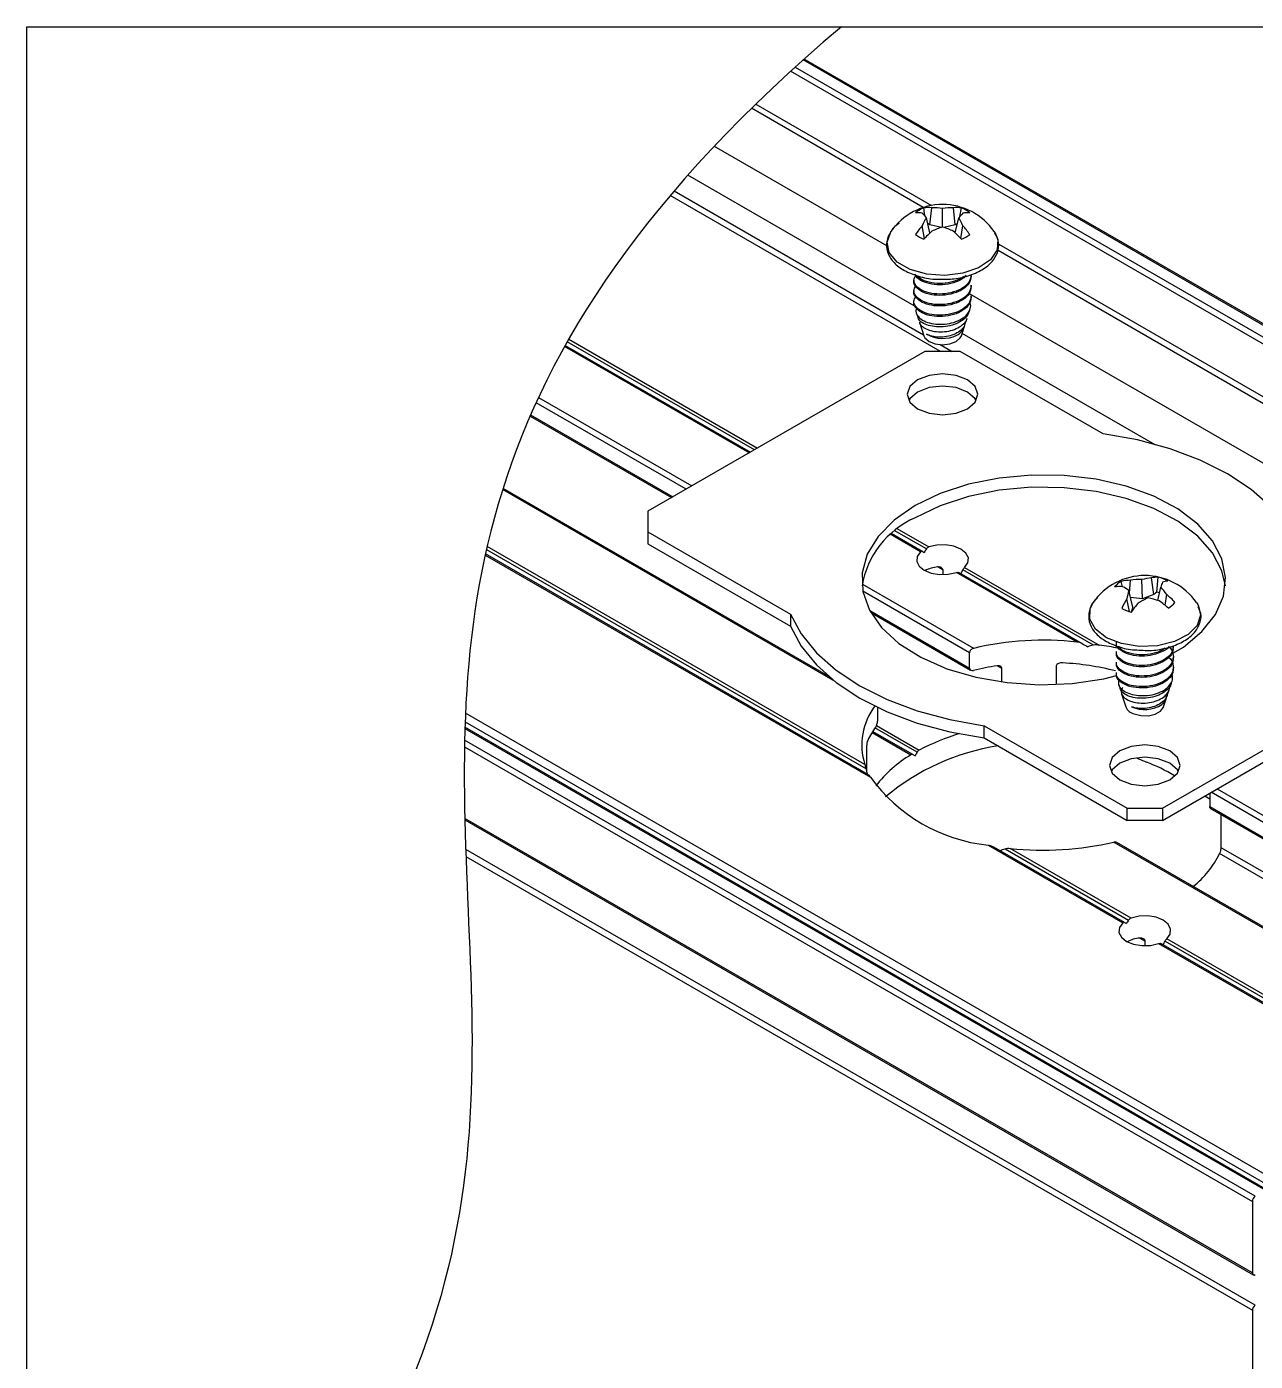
# Model space of a CAD drawing. Extents: x 0 to 7.49, y -6.93 to 0.
# Drawn here: x 0 to 2.954, y -3.211 to 0 of the extents above; entities that cross this region are included whole.
import ezdxf

# ---------------------------------------------------------------- set-up
doc = ezdxf.new("R2010")
doc.units = 0
doc.header["$LTSCALE"] = 0.5
doc.header["$MEASUREMENT"] = 0
for name, color, linetype in [('Dimension', 10, 'CONTINUOUS'), ('Hardware', 242, 'CONTINUOUS'), ('Housing', 150, 'CONTINUOUS')]:
    doc.layers.add(name, color=color, linetype=linetype)
doc.layers.add('Text-Unprinted', color=131, linetype='CONTINUOUS', plot=False)

msp = doc.modelspace()

# ---------------------------------------------------------------- linework, layer by layer
at = {"layer": 'Dimension', "transparency": 16777216}
msp.add_open_spline([(1.9588, 0), (1.0103, -0.8014), (1.0552, -2.1288), (1.1245, -3.4454), (0, -4.4331)], degree=3, dxfattribs=at)
at = {"layer": 'Hardware', "transparency": 16777216}
for p, q in [((2.1718, -0.4764), (2.1763, -0.4357)), ((2.2021, -0.482), (2.2021, -0.437)), ((2.2325, -0.4764), (2.228, -0.4357)), ((2.2439, -0.4565), (2.2475, -0.4361)), ((2.1586, -0.5093), (2.1534, -0.4788)), ((2.1717, -0.4962), (2.1631, -0.4595)), ((2.1718, -0.4764), (2.1663, -0.4732)), ((2.1993, -0.4829), (2.1718, -0.4764)), ((2.2325, -0.4764), (2.205, -0.4829)), ((2.2379, -0.4732), (2.2325, -0.4764)), ((2.2326, -0.4962), (2.2411, -0.4595)), ((2.2456, -0.5093), (2.2508, -0.4788)), ((2.3263, -0.4927), (2.3276, -0.4947)), ((2.1331, -0.6095), (2.1331, -0.6127)), ((2.2711, -0.5999), (2.2711, -0.5967)), ((2.1331, -0.635), (2.1331, -0.6382)), ((2.2711, -0.6254), (2.2711, -0.6222)), ((2.2711, -0.6509), (2.2711, -0.6478)), ((2.1393, -0.6899), (2.1423, -0.699)), ((2.2566, -0.7152), (2.261, -0.7018)), ((2.2662, -0.6862), (2.268, -0.6804)), ((2.1463, -0.7112), (2.1569, -0.7436)), ((2.2473, -0.7436), (2.254, -0.7232)), ((2.1597, -0.7813), (1.4933, -1.1659)), ((2.2446, -0.7813), (2.1597, -0.7813)), ((2.588, -0.9795), (2.2446, -0.7813)), ((1.4933, -1.1659), (1.4933, -1.2442)), ((1.4933, -1.2149), (1.8367, -1.4131)), ((1.4933, -1.2442), (1.8367, -1.4425)), ((2.6347, -1.3472), (2.6314, -1.3345)), ((2.6513, -1.3624), (2.6537, -1.3318)), ((2.6827, -1.3767), (2.6809, -1.3301)), ((2.7102, -1.3662), (2.7045, -1.3262)), ((2.7172, -1.3603), (2.7206, -1.3246)), ((2.7194, -1.3803), (2.7266, -1.348)), ((2.6512, -1.4071), (2.6453, -1.3765)), ((2.6594, -1.3965), (2.6499, -1.3565)), ((2.6827, -1.3767), (2.6539, -1.3732)), ((2.7102, -1.3662), (2.6827, -1.3767)), ((2.7172, -1.3603), (2.7102, -1.3662)), ((2.7372, -1.392), (2.741, -1.3659)), ((2.6594, -1.3965), (2.6552, -1.4082)), ((1.8367, -1.4131), (1.8367, -1.4425)), ((2.6193, -1.503), (2.6193, -1.5062)), ((2.7307, -1.8801), (3.3971, -1.4955)), ((2.7573, -1.4934), (2.7573, -1.4902)), ((2.6193, -1.5285), (2.6193, -1.5317)), ((2.7307, -1.9094), (3.3971, -1.5248)), ((2.7573, -1.5189), (2.7573, -1.5158)), ((2.6193, -1.554), (2.6193, -1.56)), ((2.7573, -1.5445), (2.7573, -1.5413)), ((2.6257, -1.5833), (2.6287, -1.5925)), ((2.6327, -1.6047), (2.6431, -1.6364)), ((2.7425, -1.6087), (2.7469, -1.5953)), ((2.752, -1.5798), (2.7539, -1.5739)), ((2.7335, -1.6364), (2.7399, -1.6167)), ((2.3024, -1.6819), (2.6458, -1.8801)), ((2.3024, -1.7112), (2.3024, -1.6819)), ((2.3024, -1.7112), (2.6458, -1.9094)), ((2.6458, -1.8801), (2.7307, -1.8801)), ((2.6458, -1.9094), (2.6458, -1.8801)), ((2.7307, -1.8801), (2.7307, -1.9094)), ((2.7307, -1.9094), (2.6458, -1.9094))]:
    msp.add_line(p, q, dxfattribs=at)
at = {"layer": 'Hardware', "transparency": 16777216, "flags": 128}
for points in [[(2.3276, -0.4947), (2.3348, -0.5118), (2.333, -0.5372), (2.317, -0.5609), (2.2886, -0.5802), (2.2507, -0.5932), (2.2077, -0.5985), (2.164, -0.5953), (2.1244, -0.5842), (2.0933, -0.5662), (2.074, -0.5434), (2.0685, -0.5182), (2.0775, -0.4933), (2.0779, -0.4927)], [(2.1569, -0.7436), (2.1596, -0.7489), (2.1696, -0.7575)], [(2.1696, -0.7575), (2.1845, -0.7632), (2.2021, -0.7653), (2.2197, -0.7632), (2.2347, -0.7575), (2.2446, -0.7489), (2.2473, -0.7436)], [(2.142, -0.8496), (2.1236, -0.8656), (2.1171, -0.8843), (2.1236, -0.9031), (2.142, -0.919), (2.1696, -0.9297), (2.2021, -0.9334), (2.2347, -0.9297), (2.2622, -0.919), (2.2807, -0.9031), (2.2871, -0.8843), (2.2807, -0.8656), (2.2622, -0.8496), (2.2347, -0.839), (2.2021, -0.8353), (2.1696, -0.839), (2.142, -0.8496)], [(2.2832, -0.899), (2.2807, -0.8949), (2.2622, -0.879), (2.2347, -0.8683), (2.2021, -0.8646), (2.1696, -0.8683), (2.142, -0.879)], [(2.142, -0.879), (2.1236, -0.8949), (2.121, -0.899)], [(3.0537, -1.2483), (3.0281, -1.2005), (2.9913, -1.1552), (2.944, -1.1133), (2.8871, -1.0756), (2.8218, -1.0428), (2.7492, -1.0155), (2.6708, -0.9943), (2.588, -0.9795)], [(2.7559, -1.507), (2.781, -1.4925), (2.8257, -1.4553), (2.8581, -1.4141), (2.8773, -1.3702), (2.8826, -1.325), (2.8738, -1.28), (2.8512, -1.2367), (2.8156, -1.1964), (2.7681, -1.1603), (2.7102, -1.1298), (2.6438, -1.1057), (2.571, -1.0889), (2.4942, -1.0798), (2.4158, -1.0788), (2.3383, -1.0858), (2.2643, -1.1008), (2.196, -1.1231), (2.1358, -1.1522)], [(2.882, -1.3454), (2.8738, -1.3094), (2.8512, -1.266), (2.8156, -1.2257), (2.7681, -1.1897), (2.7102, -1.1591), (2.6438, -1.135), (2.571, -1.1182), (2.4942, -1.1091), (2.4158, -1.1081), (2.3383, -1.1152), (2.2643, -1.1301), (2.196, -1.1525), (2.1358, -1.1815)], [(2.1358, -1.1522), (2.0856, -1.1869), (2.0469, -1.2263), (2.021, -1.269), (2.0087, -1.3137), (2.0104, -1.359), (2.0262, -1.4033), (2.0554, -1.4453), (2.0971, -1.4837), (2.15, -1.5171), (2.2124, -1.5445), (2.2823, -1.565), (2.3574, -1.5781), (2.4354, -1.5831), (2.5136, -1.5801), (2.5897, -1.569), (2.6206, -1.5609)], [(2.8174, -1.394), (2.822, -1.4154), (2.814, -1.4404), (2.7924, -1.4625), (2.7595, -1.4794), (2.7189, -1.4892), (2.6749, -1.4909), (2.6325, -1.4842), (2.596, -1.47), (2.5696, -1.4496), (2.556, -1.4255), (2.5567, -1.4001), (2.5641, -1.3854)], [(2.8125, -1.3854), (2.8155, -1.3903), (2.8174, -1.394)], [(1.8367, -1.4131), (1.8623, -1.4609), (1.8991, -1.5062), (1.9464, -1.548), (2.0033, -1.5858), (2.0686, -1.6186), (2.1412, -1.6459), (2.2196, -1.6671), (2.3024, -1.6819)], [(1.8367, -1.4425), (1.8623, -1.4902), (1.8991, -1.5355), (1.9464, -1.5774), (2.0033, -1.6151), (2.0686, -1.6479), (2.1412, -1.6752), (2.2196, -1.6964), (2.3024, -1.7112)], [(2.6624, -1.6534), (2.679, -1.6574), (2.6969, -1.6575), (2.7136, -1.6536), (2.7263, -1.6463), (2.7333, -1.6368), (2.7335, -1.6364)], [(2.6282, -1.7424), (2.6097, -1.7583), (2.6033, -1.7771), (2.6097, -1.7958), (2.6282, -1.8117), (2.6557, -1.8224), (2.6883, -1.8261), (2.7208, -1.8224), (2.7484, -1.8117), (2.7668, -1.7958), (2.7733, -1.7771), (2.7668, -1.7583), (2.7484, -1.7424), (2.7208, -1.7317), (2.6883, -1.728), (2.6557, -1.7317), (2.6282, -1.7424)], [(2.7694, -1.7917), (2.7668, -1.7876), (2.7484, -1.7717), (2.7208, -1.7611), (2.6883, -1.7573), (2.6557, -1.7611), (2.6282, -1.7717)], [(2.6282, -1.7717), (2.6097, -1.7876), (2.6071, -1.7917)]]:
    msp.add_lwpolyline(points, dxfattribs=at)
at = {"layer": 'Hardware', "transparency": 16777216}
for centre, radius, start, end in [((2.2021, -0.5787), 0.151, 34.6954, 145.3046), ((2.1837, -0.5057), 0.0746, 111.1716, 128.8108), ((2.14, -0.5119), 0.0644, 77.9581, 92.7317), ((2.0875, -0.519), 0.0962, 38.1959, 46.7537), ((2.168, -0.5095), 0.0742, 83.6276, 98.756), ((2.1824, -0.575), 0.1394, 81.8679, 92.5198), ((2.2219, -0.575), 0.1394, 87.4802, 98.1321), ((2.2362, -0.5095), 0.0742, 81.244, 96.3724), ((2.3168, -0.519), 0.0962, 133.2463, 141.8041), ((2.2206, -0.5057), 0.0746, 51.1892, 68.8284), ((2.2643, -0.5119), 0.0644, 87.2683, 102.0419), ((2.2966, -0.6072), 0.1924, 138.1029, 146.1149), ((2.3063, -0.5437), 0.1661, 149.5431, 156.9856), ((2.098, -0.5437), 0.1661, 23.0144, 30.4569), ((2.1076, -0.6072), 0.1924, 33.8851, 41.8971), ((2.1837, -0.4418), 0.0746, 231.1892, 248.8284), ((2.3755, -0.7116), 0.2965, 132.217, 137.5485), ((2.2692, -0.6954), 0.2237, 107.4545, 114.5524), ((2.135, -0.6954), 0.2237, 65.4476, 72.5455), ((2.0287, -0.7116), 0.2965, 42.4515, 47.783), ((2.2206, -0.4418), 0.0746, 291.1716, 308.8108), ((2.2024, -0.6701), 0.0799, 240.7516, 295.3628), ((2.2239, -1.3814), 0.2184, 113.7705, 170.5076), ((2.6883, -1.4714), 0.151, 34.6954, 145.3046), ((2.6586, -1.3824), 0.0551, 119.5929, 141.2189), ((2.6286, -1.4395), 0.0926, 85.7082, 98.054), ((2.6543, -1.4301), 0.0983, 90.3505, 103.4688), ((2.5892, -1.435), 0.0992, 52.2725, 62.1698), ((2.6766, -1.4848), 0.1548, 88.4046, 98.5129), ((2.7126, -1.4458), 0.1199, 93.8648, 105.3048), ((2.7173, -1.3755), 0.051, 86.377, 104.6219), ((2.6974, -1.4179), 0.0962, 61.1861, 76.0725), ((2.915, -1.4184), 0.2011, 156.0171, 159.5196), ((2.6158, -1.4517), 0.1517, 34.4162, 43.1084), ((2.7466, -1.3739), 0.0404, 94.0209, 112.3689), ((2.8241, -1.4896), 0.2116, 147.69, 154.7409), ((2.8657, -1.4171), 0.2241, 164.302, 169.5626), ((2.7907, -1.5799), 0.2264, 114.8213, 121.5917), ((2.6548, -1.5892), 0.2187, 71.8652, 79.2344), ((2.6937, -1.4412), 0.0843, 69.3649, 73.8148), ((2.6241, -1.5069), 0.1831, 41.6653, 50.3275), ((2.6791, -1.3151), 0.0962, 241.1861, 256.0725), ((2.9534, -1.615), 0.3622, 140.98, 145.2185), ((2.575, -1.5966), 0.2611, 49.3261, 55.505), ((2.7179, -1.3507), 0.0551, 299.5929, 321.2189), ((2.6693, -1.6261), 0.0282, 201.4021, 255.9577), ((2.6878, -1.564), 0.0788, 246.7814, 301.9076)]:
    msp.add_arc(centre, radius, start, end, dxfattribs=at)
for points, knots in [([(2.1603, -0.4565), (2.1601, -0.4554), (2.1589, -0.4486), (2.1577, -0.4418), (2.1567, -0.4361)], [0, 0, 0, 0, 0.160299, 1, 1, 1, 1]), ([(2.0979, -0.4733), (2.0966, -0.4741), (2.0851, -0.4806), (2.0733, -0.4976), (2.065, -0.523), (2.0702, -0.5485), (2.0868, -0.5712), (2.1132, -0.5898), (2.1481, -0.6023), (2.1769, -0.6082), (2.1925, -0.6076), (2.1945, -0.6075)], [0, 0, 0, 0, 0.0186088, 0.1641351, 0.2911291, 0.4254508, 0.5576173, 0.6950227, 0.8370815, 0.9795225, 1, 1, 1, 1]), ([(2.1945, -0.6075), (2.2062, -0.6076), (2.2318, -0.6077), (2.269, -0.5988), (2.3021, -0.5834), (2.3255, -0.5626), (2.3376, -0.5379), (2.3383, -0.5139), (2.33, -0.5006), (2.3266, -0.4952)], [0, 0, 0, 0, 0.133436, 0.289698, 0.446963, 0.605898, 0.746971, 0.897236, 1, 1, 1, 1]), ([(2.2711, -0.5999), (2.27, -0.6057), (2.268, -0.6173), (2.252, -0.632), (2.2292, -0.6424), (2.2021, -0.6473), (2.1751, -0.6456), (2.1518, -0.6384), (2.1376, -0.6269), (2.1314, -0.6172), (2.1332, -0.6127), (2.1332, -0.6127)], [0, 0, 0, 0, 0.125929, 0.250016, 0.374103, 0.501465, 0.623764, 0.750016, 0.876268, 0.998566, 1, 1, 1, 1]), ([(2.2711, -0.5967), (2.27, -0.6025), (2.268, -0.6141), (2.252, -0.6288), (2.2292, -0.6392), (2.2022, -0.6441), (2.1751, -0.6424), (2.152, -0.6352), (2.1369, -0.6237), (2.131, -0.6101), (2.1355, -0.602), (2.1375, -0.5982)], [0, 0, 0, 0, 0.114105, 0.226541, 0.338977, 0.454381, 0.565196, 0.679594, 0.793992, 0.904807, 1, 1, 1, 1]), ([(2.2586, -0.5984), (2.2562, -0.6009), (2.2493, -0.6085), (2.2289, -0.6168), (2.2023, -0.6218), (2.1749, -0.6201), (2.1524, -0.6129), (2.1386, -0.6037), (2.1367, -0.5971), (2.1362, -0.5953)], [0, 0, 0, 0, 0.086174, 0.253931, 0.426117, 0.591457, 0.762141, 0.932825, 1, 1, 1, 1]), ([(2.2522, -0.6014), (2.2518, -0.6018), (2.2465, -0.607), (2.2286, -0.6135), (2.2023, -0.6186), (2.1751, -0.6168), (2.1516, -0.6099), (2.1428, -0.6017), (2.1384, -0.5976)], [0, 0, 0, 0, 0.0163842, 0.2115655, 0.4118993, 0.6042675, 0.8028541, 1, 1, 1, 1]), ([(2.2711, -0.6254), (2.27, -0.6312), (2.268, -0.6428), (2.252, -0.6575), (2.2292, -0.668), (2.2021, -0.6728), (2.1751, -0.6711), (2.1518, -0.6639), (2.1376, -0.6524), (2.1314, -0.6427), (2.1332, -0.6382), (2.1332, -0.6382)], [0, 0, 0, 0, 0.125929, 0.250016, 0.374103, 0.501465, 0.623764, 0.750016, 0.876268, 0.998566, 1, 1, 1, 1]), ([(2.2711, -0.6222), (2.27, -0.628), (2.268, -0.6396), (2.252, -0.6543), (2.2292, -0.6648), (2.2022, -0.6696), (2.1751, -0.6679), (2.152, -0.6607), (2.1369, -0.6492), (2.131, -0.6357), (2.1355, -0.6275), (2.1375, -0.6237)], [0, 0, 0, 0, 0.114105, 0.226541, 0.338977, 0.454381, 0.565196, 0.679594, 0.793992, 0.904807, 1, 1, 1, 1]), ([(2.2711, -0.6509), (2.27, -0.6568), (2.268, -0.6683), (2.252, -0.6831), (2.2292, -0.6935), (2.2021, -0.6983), (2.1751, -0.6966), (2.1518, -0.6894), (2.1376, -0.6779), (2.1314, -0.6682), (2.1332, -0.6638), (2.1332, -0.6637)], [0, 0, 0, 0, 0.125929, 0.250016, 0.374103, 0.501465, 0.623764, 0.750016, 0.876268, 0.998566, 1, 1, 1, 1]), ([(2.2711, -0.6477), (2.27, -0.6536), (2.268, -0.6651), (2.252, -0.6799), (2.2292, -0.6903), (2.2022, -0.6951), (2.1751, -0.6934), (2.152, -0.6863), (2.1369, -0.6747), (2.131, -0.6612), (2.1355, -0.653), (2.1375, -0.6493)], [0, 0, 0, 0, 0.114105, 0.226541, 0.338977, 0.454381, 0.565196, 0.679594, 0.793992, 0.904807, 1, 1, 1, 1]), ([(2.1398, -0.6784), (2.1395, -0.679), (2.1369, -0.683), (2.139, -0.6913), (2.1466, -0.7019), (2.1611, -0.7102), (2.1803, -0.7154), (2.2022, -0.7166), (2.2244, -0.7134), (2.2442, -0.7061), (2.2597, -0.6954), (2.2684, -0.6822), (2.2709, -0.6708), (2.268, -0.6648), (2.2672, -0.6633)], [0, 0, 0, 0, 0.013832, 0.106811, 0.199678, 0.294132, 0.388835, 0.483454, 0.579421, 0.675847, 0.772213, 0.869693, 0.96784, 1, 1, 1, 1]), ([(2.2655, -0.6859), (2.2643, -0.6894), (2.2613, -0.6976), (2.2487, -0.7084), (2.2305, -0.7172), (2.2092, -0.7222), (2.1875, -0.7227), (2.1676, -0.7191), (2.1526, -0.7122), (2.144, -0.7049), (2.1433, -0.7001), (2.1431, -0.6988)], [0, 0, 0, 0, 0.092827, 0.219103, 0.345319, 0.468376, 0.591571, 0.714714, 0.834915, 0.955029, 1, 1, 1, 1]), ([(2.1466, -0.7112), (2.1467, -0.7116), (2.1468, -0.7152), (2.1533, -0.7218), (2.1655, -0.7291), (2.1827, -0.7336), (2.2022, -0.7346), (2.2219, -0.7316), (2.2398, -0.725), (2.253, -0.7153), (2.2602, -0.707), (2.2606, -0.7022), (2.2607, -0.7017)], [0, 0, 0, 0, 0.014888, 0.132648, 0.252677, 0.373069, 0.493329, 0.615512, 0.738359, 0.861115, 0.985452, 1, 1, 1, 1]), ([(2.2559, -0.715), (2.2553, -0.7172), (2.2536, -0.7235), (2.2442, -0.7327), (2.2295, -0.7409), (2.2116, -0.746), (2.1931, -0.7474), (2.1759, -0.7453), (2.1674, -0.7416), (2.1633, -0.7399)], [0, 0, 0, 0, 0.08427, 0.241288, 0.398255, 0.551499, 0.704037, 0.856546, 1, 1, 1, 1]), ([(2.2366, -0.7423), (2.2408, -0.7395), (2.2491, -0.734), (2.2523, -0.7267), (2.2539, -0.7231)], [0, 0, 0, 0, 0.510845, 1, 1, 1, 1]), ([(2.5745, -1.375), (2.5718, -1.3772), (2.5615, -1.3855), (2.5533, -1.4051), (2.5525, -1.431), (2.5652, -1.4555), (2.5878, -1.4758), (2.6197, -1.4908), (2.6517, -1.4993), (2.6722, -1.4996), (2.6791, -1.4997)], [0, 0, 0, 0, 0.049717, 0.187777, 0.334927, 0.47682, 0.620985, 0.771666, 0.924178, 1, 1, 1, 1]), ([(2.6791, -1.4997), (2.6859, -1.5002), (2.7064, -1.5016), (2.7403, -1.4957), (2.7761, -1.4831), (2.8043, -1.4637), (2.8211, -1.4393), (2.8257, -1.4145), (2.8192, -1.4007), (2.8167, -1.3954)], [0, 0, 0, 0, 0.081571, 0.244213, 0.407612, 0.572553, 0.738567, 0.89867, 1, 1, 1, 1]), ([(2.746, -1.4917), (2.7458, -1.492), (2.7422, -1.4976), (2.7265, -1.5058), (2.7018, -1.5138), (2.674, -1.515), (2.6484, -1.5106), (2.6295, -1.5008), (2.6195, -1.4898), (2.6204, -1.483), (2.6206, -1.4807)], [0, 0, 0, 0, 0.00967, 0.161319, 0.316972, 0.466436, 0.620731, 0.775027, 0.924491, 1, 1, 1, 1]), ([(2.7559, -1.4902), (2.7561, -1.4933), (2.7569, -1.502), (2.7465, -1.5156), (2.7273, -1.5284), (2.7016, -1.5361), (2.674, -1.5374), (2.6484, -1.5329), (2.6295, -1.5232), (2.6195, -1.5121), (2.6204, -1.5053), (2.6206, -1.503)], [0, 0, 0, 0, 0.065577, 0.189664, 0.313751, 0.441114, 0.563412, 0.689664, 0.815916, 0.938215, 1, 1, 1, 1]), ([(2.746, -1.4917), (2.746, -1.4917), (2.7522, -1.4958), (2.7572, -1.5075), (2.7578, -1.5248), (2.7468, -1.5411), (2.7272, -1.5539), (2.7016, -1.5616), (2.674, -1.5629), (2.6484, -1.5584), (2.6295, -1.5487), (2.6195, -1.5377), (2.6204, -1.5308), (2.6206, -1.5285)], [0, 0, 0, 0, 0.000013, 0.103297, 0.210858, 0.315652, 0.420447, 0.528007, 0.631291, 0.737914, 0.844537, 0.947821, 1, 1, 1, 1]), ([(2.7559, -1.4934), (2.7561, -1.4965), (2.7569, -1.5052), (2.7465, -1.5188), (2.7273, -1.5315), (2.7016, -1.5393), (2.674, -1.5406), (2.6484, -1.5361), (2.6295, -1.5264), (2.6195, -1.5153), (2.6204, -1.5085), (2.6206, -1.5062)], [0, 0, 0, 0, 0.065577, 0.189664, 0.313751, 0.441114, 0.563412, 0.689664, 0.815916, 0.938215, 1, 1, 1, 1]), ([(2.7366, -1.4952), (2.7334, -1.4976), (2.724, -1.5044), (2.7014, -1.5104), (2.674, -1.5119), (2.6488, -1.5073), (2.6316, -1.4996), (2.6273, -1.4932), (2.626, -1.4912)], [0, 0, 0, 0, 0.106947, 0.310798, 0.506544, 0.708617, 0.91069, 1, 1, 1, 1]), ([(2.746, -1.5172), (2.746, -1.5172), (2.7522, -1.5213), (2.7572, -1.5331), (2.7578, -1.5503), (2.7468, -1.5666), (2.7272, -1.5794), (2.7016, -1.5871), (2.674, -1.5884), (2.6484, -1.5839), (2.6295, -1.5742), (2.6195, -1.5632), (2.6204, -1.5563), (2.6206, -1.554)], [0, 0, 0, 0, 0.000013, 0.103297, 0.210858, 0.315652, 0.420447, 0.528007, 0.631291, 0.737914, 0.844537, 0.947821, 1, 1, 1, 1]), ([(2.7559, -1.5189), (2.7561, -1.522), (2.7569, -1.5307), (2.7465, -1.5443), (2.7273, -1.5571), (2.7016, -1.5648), (2.674, -1.5661), (2.6484, -1.5616), (2.6295, -1.5519), (2.6195, -1.5409), (2.6204, -1.534), (2.6206, -1.5317)], [0, 0, 0, 0, 0.065577, 0.189664, 0.313751, 0.441114, 0.563412, 0.689664, 0.815916, 0.938215, 1, 1, 1, 1]), ([(2.7559, -1.5445), (2.7561, -1.5475), (2.7569, -1.5562), (2.7465, -1.5698), (2.7273, -1.5826), (2.7016, -1.5903), (2.674, -1.5916), (2.6484, -1.5871), (2.6295, -1.5774), (2.6195, -1.5664), (2.6204, -1.5595), (2.6206, -1.5572)], [0, 0, 0, 0, 0.065577, 0.189664, 0.313751, 0.441114, 0.563412, 0.689664, 0.815916, 0.938215, 1, 1, 1, 1]), ([(2.6265, -1.5716), (2.6256, -1.5743), (2.6236, -1.5807), (2.6288, -1.5908), (2.6404, -1.6003), (2.6577, -1.6069), (2.6787, -1.6098), (2.7009, -1.6087), (2.722, -1.6031), (2.7396, -1.5937), (2.7514, -1.5815), (2.7566, -1.5687), (2.7543, -1.5606), (2.7534, -1.5571)], [0, 0, 0, 0, 0.068358, 0.161762, 0.255054, 0.349939, 0.445076, 0.540127, 0.636532, 0.733399, 0.830207, 0.928132, 1, 1, 1, 1]), ([(2.7515, -1.5796), (2.7514, -1.5805), (2.7507, -1.5861), (2.7424, -1.5956), (2.7272, -1.6063), (2.7073, -1.6135), (2.6856, -1.6164), (2.6645, -1.615), (2.6467, -1.61), (2.6336, -1.6021), (2.6304, -1.5955), (2.6289, -1.5924)], [0, 0, 0, 0, 0.022116, 0.148998, 0.275818, 0.399464, 0.52325, 0.646983, 0.76776, 0.88845, 1, 1, 1, 1]), ([(2.6359, -1.5899), (2.6352, -1.5905), (2.6317, -1.5941), (2.6312, -1.6016), (2.6352, -1.6112), (2.6458, -1.6196), (2.6611, -1.6253), (2.6797, -1.6278), (2.6996, -1.6267), (2.7184, -1.6216), (2.7342, -1.6131), (2.7444, -1.6022), (2.749, -1.5928), (2.7479, -1.5878), (2.7477, -1.5869)], [0, 0, 0, 0, 0.021819, 0.11541, 0.209096, 0.302643, 0.397992, 0.49363, 0.589163, 0.686224, 0.783812, 0.881327, 0.980099, 1, 1, 1, 1]), ([(2.7425, -1.6087), (2.7406, -1.6126), (2.7368, -1.6206), (2.7241, -1.6302), (2.7077, -1.6372), (2.6895, -1.6406), (2.6714, -1.6404), (2.6615, -1.6377), (2.6567, -1.6364)], [0, 0, 0, 0, 0.168483, 0.340513, 0.508462, 0.675637, 0.842781, 1, 1, 1, 1]), ([(2.7393, -1.6099), (2.7395, -1.6122), (2.7401, -1.619), (2.7347, -1.6262), (2.7301, -1.6303), (2.7295, -1.6309)], [0, 0, 0, 0, 0.312854, 0.904721, 1, 1, 1, 1]), ([(2.7295, -1.6309), (2.7329, -1.6277), (2.7388, -1.622), (2.7399, -1.6153), (2.7403, -1.6124)], [0, 0, 0, 0, 0.5705809, 1, 1, 1, 1])]:
    msp.add_open_spline(points, degree=3, knots=knots, dxfattribs=at)
at = {"layer": 'Housing', "transparency": 16777216}
for p, q in [((4.7783, -1.7605), (1.867, -0.0799)), ((4.7833, -1.76), (1.8693, -0.0778)), ((4.7465, -1.7871), (1.8367, -0.1073)), ((1.8476, -0.0973), (4.7536, -1.7748)), ((1.753, -0.1862), (2.1754, -0.43)), ((2.1557, -0.435), (1.7425, -0.1964)), ((1.653, -0.2877), (2.0671, -0.5267)), ((2.1341, -0.6715), (1.5895, -0.3571)), ((2.1969, -0.7813), (1.5471, -0.4062)), ((1.5564, -0.3952), (2.1562, -0.7415)), ((4.7394, -1.9265), (2.3354, -0.5387)), ((2.3373, -0.5235), (4.7465, -1.9143)), ((2.2662, -0.6417), (4.6157, -1.998)), ((2.713, -1.0057), (2.2492, -0.738)), ((1.737, -1.0253), (1.2934, -0.7692)), ((1.2948, -0.7667), (1.7399, -1.0236)), ((1.7499, -1.0178), (1.2997, -0.7579)), ((1.3032, -0.7518), (1.757, -1.0137)), ((2.1963, -0.7646), (2.2252, -0.7813)), ((1.2306, -0.8919), (1.5994, -1.1047)), ((1.5852, -1.1128), (1.2247, -0.9048)), ((1.2105, -0.9367), (1.5505, -1.1329)), ((1.2116, -0.934), (1.5534, -1.1312)), ((1.1444, -1.1135), (1.9431, -1.5744)), ((1.9322, -1.5647), (1.1453, -1.1106)), ((2.0781, -1.2187), (2.1532, -1.2621)), ((2.1632, -1.2563), (2.0861, -1.2118)), ((2.0921, -1.2071), (2.1691, -1.2515)), ((2.0151, -1.7748), (1.107, -1.2507)), ((2.1491, -1.2631), (2.0758, -1.2208)), ((1.1024, -1.2711), (2.0287, -1.8057)), ((2.0243, -1.7999), (1.103, -1.2681)), ((1.1053, -1.2579), (2.0176, -1.7845)), ((2.2033, -1.3073), (2.1903, -1.2998)), ((2.2033, -1.3182), (2.2033, -1.3073)), ((2.5254, -1.4803), (2.2352, -1.3128)), ((2.241, -1.3128), (2.538, -1.4842)), ((2.5646, -1.488), (2.251, -1.307)), ((2.2552, -1.3012), (2.579, -1.4881)), ((2.0092, -1.3412), (2.2766, -1.4955)), ((2.2667, -1.5062), (2.0104, -1.3582)), ((2.0271, -1.4046), (2.2667, -1.5429)), ((2.031, -1.4102), (2.2696, -1.548)), ((2.2667, -1.5429), (2.2667, -1.5062)), ((2.3447, -1.544), (2.3334, -1.5375)), ((2.4754, -1.5379), (2.4754, -1.5816)), ((2.3447, -1.5759), (2.3447, -1.544)), ((2.0458, -1.6364), (2.0458, -1.6704)), ((3.1491, -2.8602), (1.055, -1.6512)), ((1.0536, -1.6881), (2.9787, -2.7994)), ((2.9837, -2.7989), (1.0537, -1.6848)), ((1.0541, -1.6727), (3.1166, -2.8634)), ((2.0325, -1.6979), (2.126, -1.7518)), ((2.1309, -1.7513), (2.034, -1.6954)), ((2.1409, -1.7455), (2.0395, -1.687)), ((2.0433, -1.681), (2.146, -1.7403)), ((1.0525, -1.7324), (2.9469, -2.826)), ((2.954, -2.8137), (1.0529, -1.7162)), ((2.0194, -1.7318), (2.0194, -1.7924)), ((2.1309, -1.7513), (2.1358, -1.7541)), ((2.8329, -1.8504), (2.8446, -1.8572)), ((2.8446, -1.8437), (2.8446, -1.8764)), ((3.9766, -2.4935), (2.8479, -1.8418)), ((2.862, -1.8336), (3.9837, -2.4812)), ((2.8446, -1.8764), (3.9766, -2.5302)), ((2.8459, -1.8805), (3.9787, -2.5348)), ((2.9469, -2.9981), (1.0533, -1.9049)), ((1.0534, -1.9084), (2.949, -3.0027)), ((2.871, -1.895), (2.871, -1.9744)), ((2.954, -3.0757), (1.0555, -1.9797)), ((2.3114, -1.9689), (2.6352, -2.1558)), ((2.6394, -2.1548), (2.3257, -1.9738)), ((2.3524, -1.9777), (2.6494, -2.1491)), ((2.6552, -2.1443), (2.3649, -1.9767)), ((2.6138, -1.9615), (3.7486, -2.6169)), ((3.7536, -2.6164), (2.6207, -1.9623)), ((4.0217, -2.6552), (2.8682, -1.9891)), ((2.871, -1.9744), (4.0288, -2.643)), ((1.056, -1.9963), (2.9469, -3.0879)), ((2.6764, -2.1926), (2.6894, -2.2001)), ((2.6894, -2.211), (2.6894, -2.2001)), ((2.7213, -2.2055), (3.591, -2.7079)), ((3.596, -2.7074), (2.7272, -2.2055)), ((2.7372, -2.1997), (3.606, -2.7017)), ((3.611, -2.6964), (2.7413, -2.194)), ((2.9469, -2.826), (2.9469, -2.9981)), ((2.9469, -3.0879), (2.9469, -5.5896))]:
    msp.add_line(p, q, dxfattribs=at)
at = {"layer": 'Housing', "transparency": 16777216, "flags": 128}
for points in [[(2.2552, -1.3012), (2.2631, -1.2901), (2.2642, -1.2781), (2.2584, -1.2665), (2.2463, -1.2567), (2.2293, -1.2497), (2.2092, -1.2463), (2.1884, -1.247), (2.1691, -1.2515)], [(2.1491, -1.2631), (2.1412, -1.2742), (2.14, -1.2863), (2.1458, -1.2978), (2.1579, -1.3077), (2.175, -1.3146), (2.195, -1.318), (2.2159, -1.3174), (2.2352, -1.3128)], [(2.7413, -2.194), (2.7492, -2.1828), (2.7504, -2.1708), (2.7445, -2.1592), (2.7325, -2.1494), (2.7154, -2.1424), (2.6954, -2.1391), (2.6745, -2.1397), (2.6552, -2.1443)], [(2.6352, -2.1558), (2.6273, -2.167), (2.6262, -2.179), (2.632, -2.1906), (2.6441, -2.2004), (2.6611, -2.2074), (2.6811, -2.2107), (2.702, -2.2101), (2.7213, -2.2055)]]:
    msp.add_lwpolyline(points, dxfattribs=at)
at = {"layer": 'Housing', "transparency": 16777216}
for centre, radius, start, end in [((2.1985, -1.3847), 0.0853, 95.5242, 116.963), ((2.4454, -2.2135), 0.7375, 83.7681, 103.2306), ((2.5369, -1.8875), 0.4016, 77.2597, 83.9919), ((2.4356, -2.2103), 0.6805, 98.6421, 103.513), ((2.4501, -2.2317), 0.7024, 76.1559, 86.669), ((2.1653, -1.7282), 0.1573, 142.9506, 197.2561), ((2.1978, -1.7982), 0.1934, 143.916, 155.1921), ((2.414, -2.2556), 0.5808, 107.1324, 117.4745), ((2.4198, -2.2763), 0.5525, 98.7901, 130.0063), ((2.2743, -2.0032), 0.2919, 120.5351, 142.7387), ((2.5466, -2.1533), 0.4108, 58.7647, 69.2345), ((2.3534, -1.5695), 0.4016, 216.0258, 263.9919), ((2.445, -1.2436), 0.7375, 263.7681, 283.2306), ((2.66, -1.8877), 0.2315, 308.6943, 334.0228), ((2.6846, -2.2774), 0.0853, 95.5242, 116.963), ((2.9623, -2.8267), 0.0154, 122.6055, 177.3945), ((2.9512, -2.9988), 0.00437, 170.786, 309.2033), ((2.9623, -3.0886), 0.0154, 122.6055, 177.3945)]:
    msp.add_arc(centre, radius, start, end, dxfattribs=at)
for centre, major_axis, ratio, start_param, end_param in [((2.2021, -1.2903), (0.0625, -0.0361), 0.000231, 3.813744, 3.927124), ((2.2021, -1.2903), (0.0442, 0.0765), 0.577299, 1.45755, 1.57093), ((2.2021, -1.2903), (0.0442, 0.0765), 0.577299, 4.712522, 4.825902), ((2.4452, -1.4305), (0.4375, -0.2526), 0.000231, 4.926217, 4.956821), ((2.4452, -2.0429), (0.3094, 0.5358), 0.577299, 0.508983, 0.541233), ((2.4452, -1.9327), (0.3094, 0.5358), 0.577299, 1.554766, 1.57093), ((2.4452, -1.4305), (0.3094, 0.5358), 0.577299, 2.570022, 2.600626), ((2.4452, -1.4305), (0.3094, 0.5358), 0.577299, 3.682825, 3.713429), ((2.6883, -2.1831), (0.0442, 0.0765), 0.577299, 1.45755, 1.57093), ((2.6883, -2.1831), (0.0625, -0.0361), 0.000231, 3.813744, 3.927124), ((2.6883, -2.1831), (0.0442, 0.0765), 0.577299, 4.712522, 4.825902)]:
    msp.add_ellipse(centre, major_axis=major_axis, ratio=ratio, start_param=start_param, end_param=end_param, dxfattribs=at)
for points in [[(2.1691, -1.2515), (2.1668, -1.2524), (2.1647, -1.2541), (2.1632, -1.2563)], [(2.1532, -1.2621), (2.152, -1.2614), (2.1505, -1.2618), (2.1491, -1.2631)], [(2.2352, -1.3128), (2.2374, -1.312), (2.2396, -1.3119), (2.241, -1.3128)], [(2.251, -1.307), (2.2522, -1.3046), (2.2538, -1.3025), (2.2552, -1.3012)], [(2.538, -1.4842), (2.5341, -1.482), (2.5298, -1.4808), (2.5254, -1.4803)], [(2.1309, -1.7513), (2.1296, -1.7505), (2.1278, -1.7507), (2.126, -1.7518)], [(2.146, -1.7403), (2.1441, -1.7413), (2.1422, -1.7432), (2.1409, -1.7455)], [(2.8063, -1.835), (2.8066, -1.8353), (2.807, -1.8356), (2.8073, -1.8359)], [(2.3524, -1.9777), (2.3562, -1.9764), (2.3606, -1.9763), (2.3649, -1.9767)], [(2.6552, -2.1443), (2.6529, -2.1451), (2.6508, -2.1468), (2.6494, -2.1491)], [(2.6394, -2.1548), (2.6382, -2.1541), (2.6366, -2.1545), (2.6352, -2.1558)], [(2.7213, -2.2055), (2.7236, -2.2047), (2.7257, -2.2047), (2.7272, -2.2055)], [(2.7372, -2.1997), (2.7384, -2.1973), (2.7399, -2.1953), (2.7413, -2.194)]]:
    msp.add_open_spline(points, degree=3, dxfattribs=at)
for points, knots in [([(2.2033, -1.3073), (2.2033, -1.3061), (2.2028, -1.3049), (2.2011, -1.3028), (2.2, -1.302), (2.1962, -1.3), (2.1932, -1.2995), (2.1903, -1.2998)], [0, 0, 0, 0, 0.25, 0.25, 0.5, 0.5, 1, 1, 1, 1]), ([(2.2766, -1.4955), (2.2741, -1.4961), (2.2716, -1.4975), (2.2679, -1.5015), (2.2667, -1.5039), (2.2667, -1.5062)], [0, 0, 0, 0, 0.5, 0.5, 1, 1, 1, 1]), ([(2.579, -1.4881), (2.5765, -1.4877), (2.5741, -1.4874), (2.5693, -1.4873), (2.5669, -1.4875), (2.5646, -1.488)], [0, 0, 0, 0, 0.5, 0.5, 1, 1, 1, 1]), ([(2.3447, -1.544), (2.3447, -1.5417), (2.3432, -1.5397), (2.3389, -1.5374), (2.3361, -1.5371), (2.3334, -1.5375)], [0, 0, 0, 0, 0.5, 0.5, 1, 1, 1, 1]), ([(2.4909, -1.5305), (2.4875, -1.5303), (2.4842, -1.5306), (2.4797, -1.5323), (2.4783, -1.5331), (2.4761, -1.5352), (2.4754, -1.5365), (2.4754, -1.5379)], [0, 0, 0, 0, 0.5, 0.5, 0.75, 0.75, 1, 1, 1, 1]), ([(2.2667, -1.5429), (2.2667, -1.5451), (2.2679, -1.547), (2.2716, -1.549), (2.2741, -1.5492), (2.2766, -1.5486)], [0, 0, 0, 0, 0.5, 0.5, 1, 1, 1, 1]), ([(2.0415, -1.6843), (2.0425, -1.6828), (2.0436, -1.6806), (2.0452, -1.6755), (2.0458, -1.6727), (2.0458, -1.6704)], [0, 0, 0, 0, 0.5, 0.5, 1, 1, 1, 1]), ([(2.0222, -1.7171), (2.0215, -1.7187), (2.0208, -1.721), (2.0198, -1.7263), (2.0194, -1.7294), (2.0194, -1.7318)], [0, 0, 0, 0, 0.5, 0.5, 1, 1, 1, 1]), ([(2.6698, -1.7594), (2.6708, -1.76), (2.6719, -1.7605), (2.6794, -1.7641), (2.6859, -1.7667), (2.6922, -1.7692)], [0.4168744, 0.4168744, 0.4168744, 0.4168744, 0.5, 0.5, 1, 1, 1, 1]), ([(2.0151, -1.7748), (2.0155, -1.7761), (2.0159, -1.7775), (2.0168, -1.7807), (2.0172, -1.7825), (2.0176, -1.7845)], [0, 0, 0, 0, 0.5, 0.5, 1, 1, 1, 1]), ([(2.0243, -1.7999), (2.025, -1.8002), (2.0256, -1.801), (2.0271, -1.8031), (2.0279, -1.8043), (2.0287, -1.8057)], [0, 0, 0, 0, 0.5, 0.5, 1, 1, 1, 1]), ([(2.8459, -1.8805), (2.8457, -1.8803), (2.845, -1.8798), (2.8447, -1.8781), (2.8446, -1.8768), (2.8446, -1.8764)], [0, 0, 0, 0, 0.384044, 0.812978, 1, 1, 1, 1]), ([(2.3114, -1.9689), (2.3139, -1.9694), (2.3163, -1.97), (2.3211, -1.9716), (2.3235, -1.9725), (2.3257, -1.9738)], [0, 0, 0, 0, 0.5, 0.5, 1, 1, 1, 1]), ([(2.6138, -1.9615), (2.615, -1.9614), (2.6173, -1.961), (2.6197, -1.9614), (2.6206, -1.9622), (2.6207, -1.9623)], [0, 0, 0, 0, 0.462291, 0.925287, 1, 1, 1, 1]), ([(2.871, -1.9744), (2.871, -1.9767), (2.8706, -1.9798), (2.8696, -1.9851), (2.8689, -1.9875), (2.8682, -1.9891)], [0, 0, 0, 0, 0.5, 0.5, 1, 1, 1, 1]), ([(2.6894, -2.2001), (2.6894, -2.1988), (2.6889, -2.1976), (2.6872, -2.1956), (2.6861, -2.1947), (2.6823, -2.1928), (2.6794, -2.1922), (2.6764, -2.1926)], [0, 0, 0, 0, 0.25, 0.25, 0.5, 0.5, 1, 1, 1, 1])]:
    msp.add_open_spline(points, degree=3, knots=knots, dxfattribs=at)
at = {"layer": 'Text-Unprinted', "ltscale": 0.5, "transparency": 16777216}
msp.add_lwpolyline([(0, 0), (7.3866, 0), (7.3866, -6.8457), (0, -6.8457)], close=True, dxfattribs=at)

doc.saveas('drawing.dxf')
